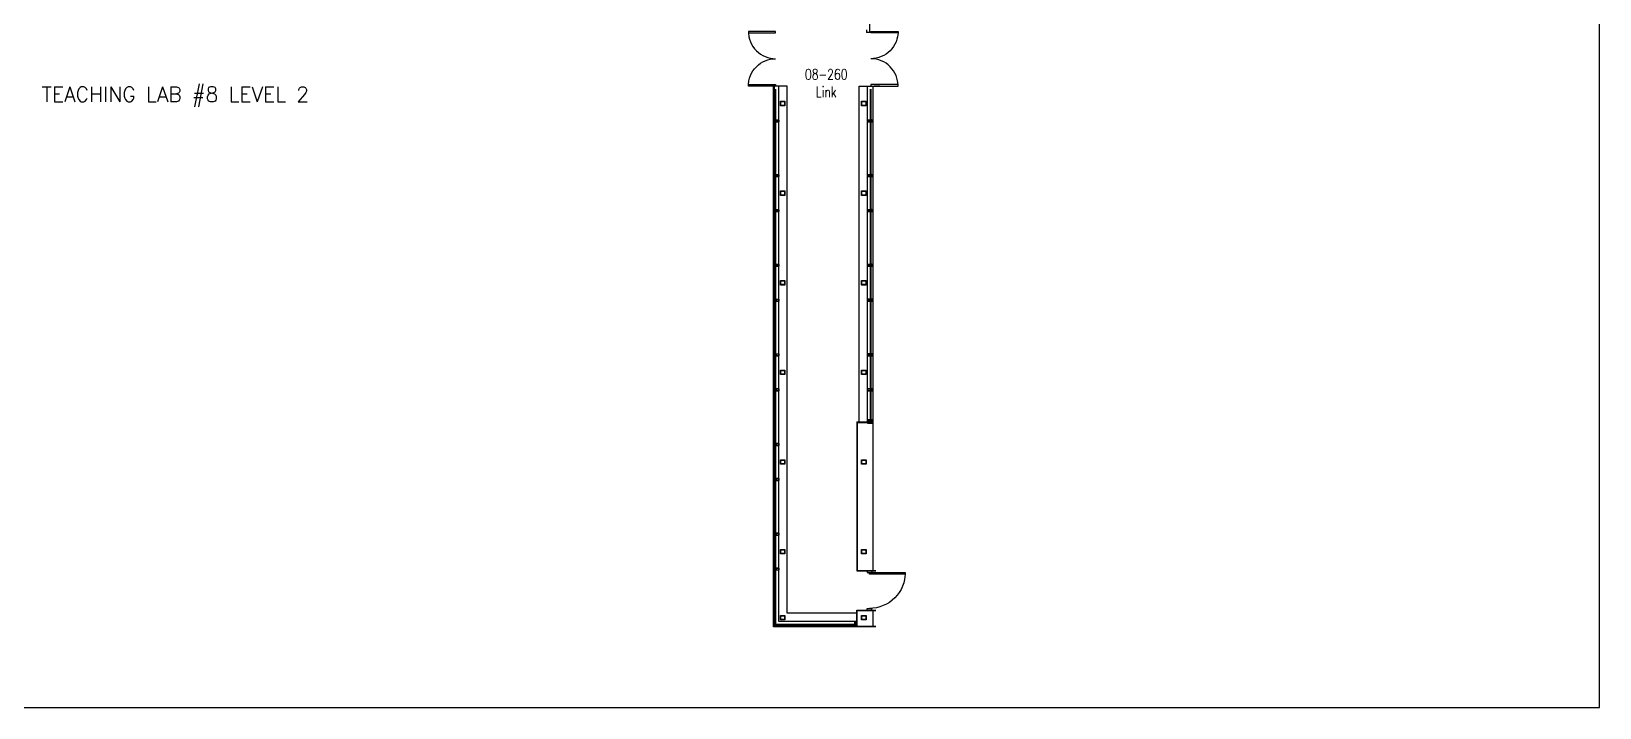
# Model space of a CAD drawing. Extents: x 11182 to 734459, y -1391328 to 152085.
# Drawn here: x 294183 to 346711, y -869287 to -846650 of the extents above; entities that cross this region are included whole.
import ezdxf
from ezdxf.enums import TextEntityAlignment as Align

# ---------------------------------------------------------------- set-up
doc = ezdxf.new("R2010")
doc.units = 0
doc.header["$LTSCALE"] = 500
doc.header["$MEASUREMENT"] = 0
doc.layers.get('0').update_dxf_attribs({"linetype": 'CONTINUOUS'})
doc.layers.add('0_Defpoints', color=106, linetype='CONTINUOUS', plot=False)
for name, color, linetype in [('0_room_data', 7, 'CONTINUOUS'), ('0_text', 7, 'CONTINUOUS'), ('1_Wall_Exist', 251, 'CONTINUOUS'), ('3_Text', 7, 'CONTINUOUS')]:
    doc.layers.add(name, color=color, linetype=linetype)
doc.styles.add('1_200', font='simplex.shx', dxfattribs={"width": 0.75, "height": 460})
doc.styles.get("Standard").update_dxf_attribs({"font": 'ROMANS', "height": 200})

# ---------------------------------------------------------------- blocks, each defined once
blk = doc.blocks.new('room_data')
at = {"layer": '3_Text', "style": '1_200', "width": 0.75}
for tag, p in [('ROOMNUM', (0, 0)), ('ROOMUSE', (0, -575))]:
    blk.add_attdef(tag, text='', height=345, dxfattribs=at).set_placement(p, align=Align.MIDDLE_CENTER)
blk = doc.blocks.new('WIN-MULLION')
at = {"color": 0, "linetype": 'Continuous'}
for p, q in [((0, 63.3), (0, 0)), ((96.2, 63.3), (0, 63.3)), ((0, 0), (96.2, 0)), ((2.5, 60.8), (88.6, 60.8)), ((2.5, 55.7), (2.5, 60.8)), ((5, 55.7), (2.5, 55.7)), ((2.5, 50.7), (5, 50.7)), ((2.5, 15.2), (2.5, 50.7)), ((5, 15.2), (2.5, 15.2)), ((2.5, 10.1), (5, 10.1)), ((2.5, 2.5), (2.5, 10.1)), ((88.6, 2.5), (2.5, 2.5)), ((5, 50.7), (5, 55.7)), ((5, 10.1), (5, 15.2)), ((88.6, 65.9), (101.3, 68.4)), ((88.6, 65.9), (88.6, 65.9)), ((91.2, 65.9), (88.6, 65.9)), ((88.6, 60.8), (88.6, 55.7)), ((88.6, 55.7), (91.2, 55.7)), ((88.6, 40.5), (88.6, 38)), ((91.2, 40.5), (88.6, 40.5)), ((88.6, 38), (93.7, 38)), ((88.6, 27.9), (88.6, 25.3)), ((93.7, 27.9), (88.6, 27.9)), ((88.6, 25.3), (91.2, 25.3)), ((88.6, 10.1), (88.6, 2.5)), ((91.2, 10.1), (88.6, 10.1)), ((91.2, 63.3), (93.7, 63.3)), ((91.2, 58.3), (91.2, 63.3)), ((93.7, 58.3), (91.2, 58.3)), ((91.2, 55.7), (91.2, 40.5)), ((91.2, 25.3), (91.2, 10.1)), ((91.2, 7.6), (93.7, 7.6)), ((91.2, 2.5), (91.2, 7.6)), ((91.2, 5.1), (93.7, 2.5)), ((91.2, 5.1), (91.2, 5.1)), ((96.2, 5.1), (91.2, 5.1)), ((93.7, 2.5), (91.2, 2.5)), ((93.7, 63.3), (93.7, 60.8)), ((93.7, 60.8), (96.2, 60.8)), ((93.7, 58.3), (93.7, 58.3)), ((96.2, 58.3), (93.7, 58.3)), ((93.7, 38), (93.7, 27.9)), ((93.7, 10.1), (96.2, 5.1)), ((96.2, 10.1), (93.7, 10.1)), ((93.7, 7.6), (96.2, 7.6)), ((93.7, 7.6), (93.7, 7.6)), ((93.7, 5.1), (93.7, 2.5)), ((96.2, 5.1), (93.7, 5.1)), ((93.7, 5.1), (93.7, 5.1)), ((93.7, 2.5), (93.7, 5.1)), ((96.2, 60.8), (96.2, 63.3)), ((96.2, 40.5), (96.2, 58.3)), ((101.3, 53.2), (96.2, 53.2)), ((96.2, 40.5), (96.2, 40.5)), ((96.2, 40.5), (96.2, 40.5)), ((126.6, 40.5), (96.2, 40.5)), ((96.2, 38), (96.2, 27.9)), ((98.8, 38), (96.2, 38)), ((96.2, 27.9), (98.8, 27.9)), ((96.2, 25.3), (126.6, 25.3)), ((96.2, 25.3), (96.2, 25.3)), ((96.2, 25.3), (96.2, 25.3)), ((96.2, 7.6), (96.2, 25.3)), ((96.2, 25.3), (96.2, 22.8)), ((96.2, 25.3), (96.2, 25.3)), ((96.2, 22.8), (96.2, 25.3)), ((96.2, 5.1), (96.2, 10.1)), ((101.3, 10.1), (96.2, 10.1)), ((96.2, 0), (96.2, 5.1)), ((98.8, 50.7), (126.6, 50.7)), ((98.8, 40.5), (98.8, 50.7)), ((108.9, 40.5), (98.8, 40.5)), ((98.8, 38), (98.8, 38)), ((111.4, 38), (98.8, 38)), ((98.8, 27.9), (111.4, 27.9)), ((98.8, 27.9), (98.8, 27.9)), ((98.8, 22.8), (98.8, 12.6)), ((98.8, 12.6), (126.6, 12.6)), ((101.3, 53.2), (101.3, 73.5)), ((108.9, 53.2), (101.3, 53.2)), ((101.3, 10.1), (101.3, -10.2)), ((108.9, 10.1), (101.3, 10.1)), ((106.4, 32.9), (111.4, 38)), ((111.4, 27.9), (106.4, 32.9)), ((108.9, 73.5), (108.9, 53.2)), ((121.6, 58.3), (108.9, 58.3)), ((108.9, 53.2), (119, 53.2)), ((108.9, 43.1), (108.9, 40.5)), ((116.5, 43.1), (108.9, 43.1)), ((108.9, 32.9), (116.5, 35.5)), ((108.9, 32.9), (108.9, 32.9)), ((116.5, 30.4), (108.9, 32.9)), ((108.9, 20.2), (108.9, 22.8)), ((116.5, 20.2), (108.9, 20.2)), ((108.9, 10.1), (119, 10.1)), ((108.9, -10.2), (108.9, 10.1)), ((121.6, 5), (108.9, 5)), ((116.5, 40.5), (116.5, 43.1)), ((126.6, 40.5), (116.5, 40.5)), ((116.5, 35.5), (126.6, 35.5)), ((126.6, 30.4), (116.5, 30.4)), ((116.5, 22.8), (116.5, 20.2)), ((119, 53.2), (121.6, 73.5)), ((126.6, 53.2), (119, 53.2)), ((119, 10.1), (121.6, -10.2)), ((126.6, 73.5), (126.6, 53.2)), ((139.3, 65.9), (126.6, 68.4)), ((126.6, 53.2), (131.7, 53.2)), ((126.6, 50.7), (126.6, 40.5)), ((126.6, 35.5), (126.6, 40.5)), ((126.6, 40.5), (126.6, 25.3)), ((134.2, 40.5), (126.6, 40.5)), ((126.6, 25.3), (126.6, 30.4)), ((126.6, 25.3), (131.7, 25.3)), ((126.6, -10.2), (126.6, 10.1)), ((139.3, 65.9), (131.7, 63.3)), ((131.7, 63.3), (131.7, 60.8)), ((131.7, 60.8), (134.2, 60.8)), ((131.7, 25.3), (134.2, 40.5)), ((131.7, 5.1), (131.7, 0)), ((134.2, 5.1), (131.7, 5.1)), ((131.7, 0), (139.3, 0)), ((134.2, 63.3), (136.8, 63.3)), ((134.2, 60.8), (134.2, 63.3)), ((134.2, 58.3), (134.2, 7.6)), ((134.2, 58.3), (134.2, 58.3)), ((134.2, 58.3), (134.2, 58.3)), ((136.8, 58.3), (134.2, 58.3)), ((134.2, 55.7), (139.3, 55.7)), ((134.2, 40.5), (134.2, 55.7)), ((136.8, 40.5), (134.2, 40.5)), ((134.2, 25.3), (136.8, 25.3)), ((134.2, 10.1), (134.2, 25.3)), ((139.3, 10.1), (134.2, 10.1)), ((134.2, 7.6), (134.2, 7.6)), ((134.2, 7.6), (136.8, 7.6)), ((134.2, 7.6), (134.2, 7.6)), ((134.2, 2.5), (134.2, 5.1)), ((136.8, 2.5), (134.2, 2.5)), ((136.8, 65.9), (139.3, 65.9)), ((136.8, 63.3), (136.8, 58.3)), ((136.8, 40.5), (136.8, 38)), ((136.8, 25.3), (136.8, 40.5)), ((136.8, 25.3), (136.8, 40.5)), ((141.8, 38), (136.8, 38)), ((136.8, 38), (136.8, 25.3)), ((136.8, 35.5), (141.8, 35.5)), ((136.8, 30.4), (141.8, 30.4)), ((136.8, 27.9), (141.8, 27.9)), ((136.8, 25.3), (136.8, 25.3)), ((136.8, 7.6), (136.8, 2.5)), ((136.8, 0), (139.3, 0)), ((139.3, 65.9), (139.3, 65.9)), ((139.3, 63.3), (139.3, 65.9)), ((139.3, 65.9), (152, 65.9)), ((139.3, 63.3), (139.3, 65.9)), ((139.3, 58.3), (141.8, 58.3)), ((139.3, 55.7), (139.3, 58.3)), ((139.3, 7.6), (139.3, 10.1)), ((141.8, 7.6), (139.3, 7.6)), ((139.3, 0), (139.3, 2.5)), ((139.3, 0), (139.3, 2.5)), ((139.3, 0), (139.3, 0)), ((152, 0), (139.3, 0)), ((146.9, 58.3), (141.8, 63.3)), ((141.8, 63.3), (141.8, 63.3)), ((152, 63.3), (141.8, 63.3)), ((141.8, 58.3), (146.9, 58.3)), ((141.8, 27.9), (141.8, 38)), ((146.9, 7.6), (141.8, 7.6)), ((141.8, 2.5), (146.9, 7.6)), ((141.8, 2.5), (152, 2.5)), ((141.8, 2.5), (141.8, 2.5)), ((146.9, 58.3), (146.9, 58.3)), ((146.9, 7.6), (146.9, 7.6)), ((152, 65.9), (152, 0)), ((152, 2.5), (152, 63.3)), ((88.6, -2.6), (101.3, -5.1)), ((139.3, -2.6), (126.6, -5.1))]:
    blk.add_line(p, q, dxfattribs=at)
at = {"color": 0, "linetype": 'Continuous', "extrusion": (0, 0, -1)}
for centre, radius, start, end in [((-140.6, 3.8), 1.84, 315, 227.29061), ((-140.6, 3.8), 1.84, 315, 227.29061), ((-140.6, 62.1), 1.7, 135, 42.70939), ((-140.6, 62.1), 1.7, 135, 42.70939)]:
    blk.add_arc(centre, radius, start, end, dxfattribs=at)
blk = doc.blocks.new('1200-DOOR')
at = {"color": 0, "linetype": 'Continuous'}
for p, q in [((0, 457.2), (1200.3, 457.2)), ((0, 400.5), (0, 457.2)), ((1200.3, 400.5), (0, 400.5)), ((1148.2, 108.7), (1108.5, -2.2)), ((1176.8, 222.8), (1148.2, 108.7)), ((1200.3, 400.5), (1176.8, 222.8)), ((1200.3, 457.2), (1200.3, 400.5)), ((761.1, -470.3), (666.8, -540.1)), ((848.6, -391.1), (761.1, -470.3)), ((927.8, -303.6), (848.6, -391.1)), ((997.6, -209.3), (927.8, -303.6)), ((1058.1, -109.1), (997.6, -209.3)), ((1108.5, -2.2), (1058.1, -109.1)), ((117.2, -736.5), (0, -742.8)), ((233.9, -719.3), (117.2, -736.5)), ((348, -690.7), (233.9, -719.3)), ((458.9, -651.2), (348, -690.7)), ((565.7, -600.6), (458.9, -651.2)), ((666.8, -540.1), (565.7, -600.6))]:
    blk.add_line(p, q, dxfattribs=at)
blk = doc.blocks.new('914-DOOR')
at = {"color": 0, "linetype": 'Continuous'}
for p, q in [((89.2, -5.2), (-0.1, -0.3)), ((178, -18.2), (89.2, -5.2)), ((265, -40), (178, -18.2)), ((349.5, -70.1), (265, -40)), ((430.9, -108.6), (349.5, -70.1)), ((507.8, -154.7), (430.9, -108.6)), ((579.6, -207.9), (507.8, -154.7)), ((646.4, -268.2), (579.6, -207.9)), ((706.6, -334.9), (646.4, -268.2)), ((759.9, -406.7), (706.6, -334.9)), ((806, -483.1), (759.9, -406.7)), ((844.3, -564.5), (806, -483.1)), ((-0.1, -863.7), (-0.1, -914.5)), ((914.3, -863.7), (-0.1, -863.7)), ((-0.1, -914.5), (914.2, -914.5)), ((874.5, -649), (844.3, -564.5)), ((896.4, -735.9), (874.5, -649)), ((914.3, -863.7), (896.4, -735.9)), ((914.2, -914.5), (914.3, -863.7))]:
    blk.add_line(p, q, dxfattribs=at)
blk = doc.blocks.new('914-DOOR_3')
at = {"color": 0, "linetype": 'Continuous'}
for p, q in [((89.2, -5.2), (-0.1, -0.3)), ((178, -18.2), (89.2, -5.2)), ((265, -40), (178, -18.2)), ((349.5, -70.1), (265, -40)), ((430.9, -108.6), (349.5, -70.1)), ((507.8, -154.7), (430.9, -108.6)), ((579.6, -207.9), (507.8, -154.7)), ((646.4, -268.2), (579.6, -207.9)), ((706.6, -334.9), (646.4, -268.2)), ((759.9, -406.7), (706.6, -334.9)), ((806, -483.1), (759.9, -406.7)), ((844.3, -564.5), (806, -483.1)), ((-0.1, -863.7), (-0.1, -914.5)), ((914.3, -863.7), (-0.1, -863.7)), ((-0.1, -914.5), (914.2, -914.5)), ((874.5, -649), (844.3, -564.5)), ((896.4, -735.9), (874.5, -649)), ((914.3, -863.7), (896.4, -735.9)), ((914.2, -914.5), (914.3, -863.7))]:
    blk.add_line(p, q, dxfattribs=at)
blk = doc.blocks.new('914-DOOR_4')
at = {"color": 0, "linetype": 'Continuous'}
for p, q in [((89.2, -5.2), (-0.1, -0.3)), ((178, -18.2), (89.2, -5.2)), ((265, -40), (178, -18.2)), ((349.5, -70.1), (265, -40)), ((430.9, -108.6), (349.5, -70.1)), ((507.8, -154.7), (430.9, -108.6)), ((579.6, -207.9), (507.8, -154.7)), ((646.4, -268.2), (579.6, -207.9)), ((706.6, -334.9), (646.4, -268.2)), ((759.9, -406.7), (706.6, -334.9)), ((806, -483.1), (759.9, -406.7)), ((844.3, -564.5), (806, -483.1)), ((-0.1, -863.7), (-0.1, -914.5)), ((914.3, -863.7), (-0.1, -863.7)), ((-0.1, -914.5), (914.2, -914.5)), ((874.5, -649), (844.3, -564.5)), ((896.4, -735.9), (874.5, -649)), ((914.3, -863.7), (896.4, -735.9)), ((914.2, -914.5), (914.3, -863.7))]:
    blk.add_line(p, q, dxfattribs=at)

msp = doc.modelspace()

# ---------------------------------------------------------------- linework, layer by layer
at = {"layer": '0_Defpoints'}
msp.add_lwpolyline([(245170, -803584), (245170, -869287), (346711, -869287), (346711, -803584)], close=True, dxfattribs=at)
at = {"layer": '1_Wall_Exist'}
for p, q in [((322153, -846600), (322153, -846690)), ((322253, -846690), (322153, -846690)), ((322253, -846374), (322253, -846698)), ((319498, -848480), (319023, -848480)), ((319038, -866585), (319038, -848480)), ((319071, -866552), (319071, -848480)), ((319097, -866527), (319097, -848587)), ((319102, -866522), (319102, -848587)), ((319115, -866509), (319115, -848587)), ((319122, -866502), (319122, -848587)), ((319223, -866400), (319223, -848480)), ((319498, -866125), (319498, -848480)), ((321915, -859720), (321915, -848480)), ((321915, -848480), (322375, -848480)), ((322190, -859720), (322190, -848480)), ((322292, -859720), (322292, -848589)), ((322299, -859720), (322299, -848589)), ((322312, -859720), (322312, -848589)), ((322317, -859720), (322317, -848589)), ((322375, -859740), (322375, -848480)), ((322607, -848480), (322407, -848480)), ((319272, -849136), (319272, -848994)), ((319277, -848989), (319419, -848989)), ((319419, -849141), (319277, -849141)), ((319285, -849002), (319412, -849002)), ((319285, -849128), (319285, -849002)), ((319412, -849128), (319285, -849128)), ((319412, -849002), (319412, -849128)), ((319424, -848994), (319424, -849136)), ((321989, -849136), (321989, -848994)), ((321994, -848989), (322136, -848989)), ((322136, -849141), (321994, -849141)), ((322002, -849002), (322129, -849002)), ((322002, -849128), (322002, -849002)), ((322129, -849128), (322002, -849128)), ((322129, -849002), (322129, -849128)), ((322141, -848994), (322141, -849136)), ((319272, -852136), (319272, -851994)), ((319277, -851989), (319419, -851989)), ((319285, -852002), (319412, -852002)), ((319285, -852128), (319285, -852002)), ((319412, -852002), (319412, -852128)), ((319424, -851994), (319424, -852136)), ((321989, -852136), (321989, -851994)), ((321994, -851989), (322136, -851989)), ((322002, -852002), (322129, -852002)), ((322002, -852128), (322002, -852002)), ((322129, -852002), (322129, -852128)), ((322141, -851994), (322141, -852136)), ((319419, -852141), (319277, -852141)), ((319412, -852128), (319285, -852128)), ((322136, -852141), (321994, -852141)), ((322129, -852128), (322002, -852128)), ((319272, -855136), (319272, -854994)), ((319277, -854989), (319419, -854989)), ((319419, -855141), (319277, -855141)), ((319285, -855002), (319412, -855002)), ((319285, -855128), (319285, -855002)), ((319412, -855128), (319285, -855128)), ((319412, -855002), (319412, -855128)), ((319424, -854994), (319424, -855136)), ((321989, -855136), (321989, -854994)), ((321994, -854989), (322136, -854989)), ((322136, -855141), (321994, -855141)), ((322002, -855002), (322129, -855002)), ((322002, -855128), (322002, -855002)), ((322129, -855128), (322002, -855128)), ((322129, -855002), (322129, -855128)), ((322141, -854994), (322141, -855136)), ((319272, -858136), (319272, -857994)), ((319277, -857989), (319419, -857989)), ((319419, -858141), (319277, -858141)), ((319285, -858002), (319412, -858002)), ((319285, -858128), (319285, -858002)), ((319412, -858128), (319285, -858128)), ((319412, -858002), (319412, -858128)), ((319424, -857994), (319424, -858136)), ((321989, -858136), (321989, -857994)), ((321994, -857989), (322136, -857989)), ((322136, -858141), (321994, -858141)), ((322002, -858002), (322129, -858002)), ((322002, -858128), (322002, -858002)), ((322129, -858128), (322002, -858128)), ((322129, -858002), (322129, -858128)), ((322141, -857994), (322141, -858136)), ((321827, -859720), (321827, -864705)), ((321827, -859720), (322375, -859720)), ((321840, -859740), (321840, -864692)), ((321840, -859740), (322375, -859740)), ((322190, -859740), (322190, -859760)), ((322190, -859760), (322366, -859760)), ((322366, -859740), (322366, -864692)), ((319272, -861136), (319272, -860994)), ((319277, -860989), (319419, -860989)), ((319419, -861141), (319277, -861141)), ((319285, -861002), (319412, -861002)), ((319285, -861128), (319285, -861002)), ((319412, -861128), (319285, -861128)), ((319412, -861002), (319412, -861128)), ((319424, -860994), (319424, -861136)), ((321827, -861437), (321840, -861437)), ((321989, -861136), (321989, -860994)), ((321994, -860989), (322136, -860989)), ((322136, -861141), (321994, -861141)), ((322002, -861002), (322129, -861002)), ((322002, -861128), (322002, -861002)), ((322129, -861128), (322002, -861128)), ((322129, -861002), (322129, -861128)), ((322141, -860994), (322141, -861136)), ((319272, -864136), (319272, -863994)), ((319277, -863989), (319419, -863989)), ((319285, -864002), (319412, -864002)), ((319285, -864128), (319285, -864002)), ((319412, -864002), (319412, -864128)), ((319424, -863994), (319424, -864136)), ((321989, -864136), (321989, -863994)), ((321994, -863989), (322136, -863989)), ((322002, -864002), (322129, -864002)), ((322002, -864128), (322002, -864002)), ((322129, -864002), (322129, -864128)), ((322141, -863994), (322141, -864136)), ((319419, -864141), (319277, -864141)), ((319412, -864128), (319285, -864128)), ((322136, -864141), (321994, -864141)), ((322129, -864128), (322002, -864128)), ((321827, -864705), (322464, -864705)), ((321840, -864692), (322464, -864692)), ((322179, -864705), (322179, -864765)), ((322179, -864765), (322329, -864765)), ((322329, -864705), (322329, -864765)), ((321827, -866125), (319498, -866125)), ((321827, -866025), (322464, -866025)), ((321827, -866585), (321827, -866025)), ((321840, -866572), (321840, -866038)), ((321840, -866038), (322464, -866038)), ((322179, -865965), (322329, -865965)), ((322179, -866025), (322179, -865965)), ((322329, -866025), (322329, -865965)), ((322366, -866038), (322366, -866572)), ((322464, -866585), (319038, -866585)), ((321827, -866575), (319048, -866575)), ((321827, -866552), (319071, -866552)), ((321827, -866527), (319097, -866527)), ((321827, -866522), (319102, -866522)), ((321827, -866509), (319115, -866509)), ((321827, -866502), (319122, -866502)), ((321827, -866400), (319223, -866400)), ((319272, -866346), (319272, -866204)), ((319277, -866199), (319419, -866199)), ((319419, -866351), (319277, -866351)), ((319285, -866212), (319412, -866212)), ((319285, -866339), (319285, -866212)), ((319412, -866339), (319285, -866339)), ((319412, -866212), (319412, -866339)), ((319424, -866204), (319424, -866346)), ((322464, -866572), (321840, -866572)), ((321989, -866346), (321989, -866204)), ((321994, -866199), (322136, -866199)), ((322136, -866351), (321994, -866351)), ((322002, -866212), (322129, -866212)), ((322002, -866339), (322002, -866212)), ((322129, -866339), (322002, -866339)), ((322129, -866212), (322129, -866339)), ((322141, -866204), (322141, -866346))]:
    msp.add_line(p, q, dxfattribs=at)
at = {"layer": '1_Wall_Exist', "extrusion": (0, 0, -1)}
for centre, start, end in [((-319278, -848994), 1.1233, 88.8767), ((-319278, -849136), 271.1233, 358.8767), ((-319419, -848994), 91.1233, 178.8767), ((-319419, -849136), 181.1233, 268.8767), ((-321995, -848994), 1.1233, 88.8767), ((-321995, -849136), 271.1233, 358.8767), ((-322136, -848994), 91.1233, 178.8767), ((-322136, -849136), 181.1233, 268.8767), ((-319278, -851994), 1.1233, 88.8767), ((-319419, -851994), 91.1233, 178.8767), ((-321995, -851994), 1.1233, 88.8767), ((-322136, -851994), 91.1233, 178.8767), ((-319278, -852136), 271.1233, 358.8767), ((-319419, -852136), 181.1233, 268.8767), ((-321995, -852136), 271.1233, 358.8767), ((-322136, -852136), 181.1233, 268.8767), ((-319278, -854994), 1.1233, 88.8767), ((-319278, -855136), 271.1233, 358.8767), ((-319419, -854994), 91.1233, 178.8767), ((-319419, -855136), 181.1233, 268.8767), ((-321995, -854994), 1.1233, 88.8767), ((-321995, -855136), 271.1233, 358.8767), ((-322136, -854994), 91.1233, 178.8767), ((-322136, -855136), 181.1233, 268.8767), ((-319278, -857994), 1.1233, 88.8767), ((-319278, -858136), 271.1233, 358.8767), ((-319419, -857994), 91.1233, 178.8767), ((-319419, -858136), 181.1233, 268.8767), ((-321995, -857994), 1.1233, 88.8767), ((-321995, -858136), 271.1233, 358.8767), ((-322136, -857994), 91.1233, 178.8767), ((-322136, -858136), 181.1233, 268.8767), ((-319278, -860994), 1.1233, 88.8767), ((-319278, -861136), 271.1233, 358.8767), ((-319419, -860994), 91.1233, 178.8767), ((-319419, -861136), 181.1233, 268.8767), ((-321995, -860994), 1.1233, 88.8767), ((-321995, -861136), 271.1233, 358.8767), ((-322136, -860994), 91.1233, 178.8767), ((-322136, -861136), 181.1233, 268.8767), ((-319278, -863994), 1.1233, 88.8767), ((-319419, -863994), 91.1233, 178.8767), ((-321995, -863994), 1.1233, 88.8767), ((-322136, -863994), 91.1233, 178.8767), ((-319278, -864136), 271.1233, 358.8767), ((-319419, -864136), 181.1233, 268.8767), ((-321995, -864136), 271.1233, 358.8767), ((-322136, -864136), 181.1233, 268.8767), ((-319278, -866205), 1.1233, 88.8767), ((-319278, -866346), 271.1233, 358.8767), ((-319419, -866205), 91.1233, 178.8767), ((-319419, -866346), 181.1233, 268.8767), ((-321995, -866205), 1.1233, 88.8767), ((-321995, -866346), 271.1233, 358.8767), ((-322136, -866205), 91.1233, 178.8767), ((-322136, -866346), 181.1233, 268.8767)]:
    msp.add_arc(centre, 5.1, start, end, dxfattribs=at)

# ---------------------------------------------------------------- block references
at = {"layer": '0_room_data', "xscale": 1.018417926029456, "yscale": 1.018417926029456, "zscale": 1.018417926029456}
msp.add_blockref('room_data', (320806, -848087), dxfattribs=at).add_auto_attribs({'ROOMNUM': '08-260', 'ROOMUSE': 'Link'})
at = {"layer": '1_Wall_Exist', "rotation": 180}
msp.add_blockref('914-DOOR', (319112, -847565), dxfattribs=at)
at = {"layer": '1_Wall_Exist', "xscale": -1}
for name, p, rotation in [('914-DOOR_4', (322301, -847565), 180), ('WIN-MULLION', (321827, -866400), 90)]:
    msp.add_blockref(name, p, dxfattribs=dict(at, rotation=rotation))
for name, p in [('914-DOOR_3', (319112, -847565)), ('WIN-MULLION', (319223, -849682)), ('WIN-MULLION', (319223, -851512)), ('WIN-MULLION', (319223, -852682)), ('WIN-MULLION', (319223, -854512)), ('WIN-MULLION', (319223, -855682)), ('WIN-MULLION', (319223, -857512)), ('WIN-MULLION', (319223, -858682)), ('WIN-MULLION', (319223, -860512)), ('WIN-MULLION', (319223, -861682)), ('WIN-MULLION', (319223, -863512)), ('WIN-MULLION', (319223, -864682))]:
    msp.add_blockref(name, p, dxfattribs=at)
at = {"layer": '1_Wall_Exist'}
for name, p in [('914-DOOR', (322301, -847565)), ('WIN-MULLION', (322190, -849682)), ('WIN-MULLION', (322190, -851512)), ('WIN-MULLION', (322190, -852682)), ('WIN-MULLION', (322190, -854512)), ('WIN-MULLION', (322190, -855682)), ('WIN-MULLION', (322190, -857512)), ('WIN-MULLION', (322190, -858682)), ('WIN-MULLION', (322190, -859720)), ('1200-DOOR', (322254, -865223))]:
    msp.add_blockref(name, p, dxfattribs=at)

# ---------------------------------------------------------------- texts
at = {"layer": '0_text', "insert": (294528, -848505), "char_height": 500, "width": 48603.06, "attachment_point": 1, "rotation": 0}
msp.add_mtext('TEACHING LAB #8 LEVEL 2', dxfattribs=at)

doc.saveas('drawing.dxf')
